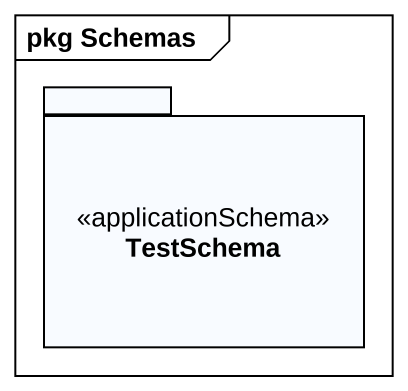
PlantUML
@startuml
mainframe pkg Schemas
package TestSchema <<applicationSchema>> {
}
@enduml
